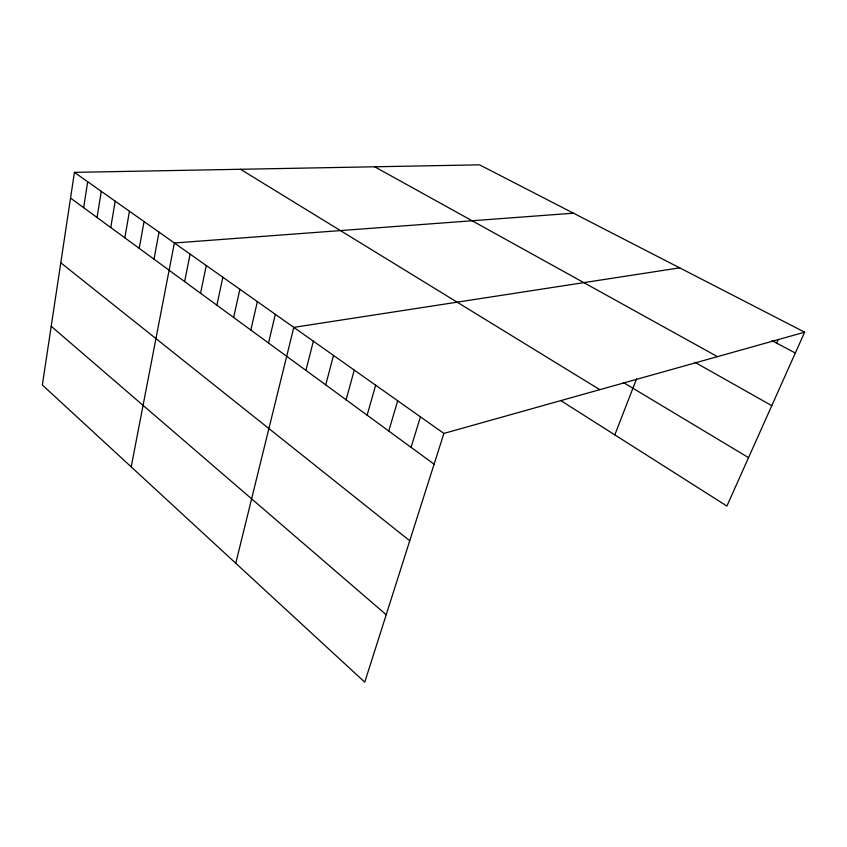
<?xml version="1.0" encoding="UTF-8"?>
<svg xmlns="http://www.w3.org/2000/svg" width="847" height="847" viewBox="0 0 847 847"><rect width="100%" height="100%" fill="white"/><g stroke="black" fill="none" stroke-linecap="round" stroke-linejoin="round"><path stroke-width="1.27" d="M804.65 332.183L479.54 164.837L74.42 172.365L42.35 384.993L364.761 682.163L443.892 433.42L804.65 332.183L726.895 506.051L560.64 400.483M83.641 207.674L87.696 181.734M97.045 217.488L101.28 191.337M110.766 227.536L115.192 201.163M124.827 237.827L129.443 211.242M139.226 248.372L144.054 221.554M153.985 259.171L159.024 232.142M131.2 466.888L174.376 242.983L573.461 213.19M184.625 281.596L190.12 254.111M200.548 293.253L206.276 265.524M216.874 305.195L222.856 277.244M233.634 317.466L239.881 289.272M250.839 330.065L257.361 301.627M268.52 343.003L275.328 314.322M235.762 563.255L293.793 327.365L679.665 267.853M305.926 370.383L313.369 341.193M325.724 384.877L333.517 355.433M346.116 399.805L354.268 370.097M367.122 415.178L375.655 385.205M388.762 431.017L397.698 400.779M411.081 447.354L420.43 416.851M614.806 434.882L636.573 378.831M776.635 343.13L778.139 339.679M772.051 340.706L795.333 353.019M374.692 166.785L717.462 356.651M694.868 362.251L771.786 405.66M623.36 382.484L748.536 457.645M240.495 169.284L599.803 389.673M74.42 172.365L443.892 433.42M70.545 198.092L434.098 464.198M60.783 262.792L409.747 540.757M51.212 326.264L386.211 614.721"/></g></svg>
